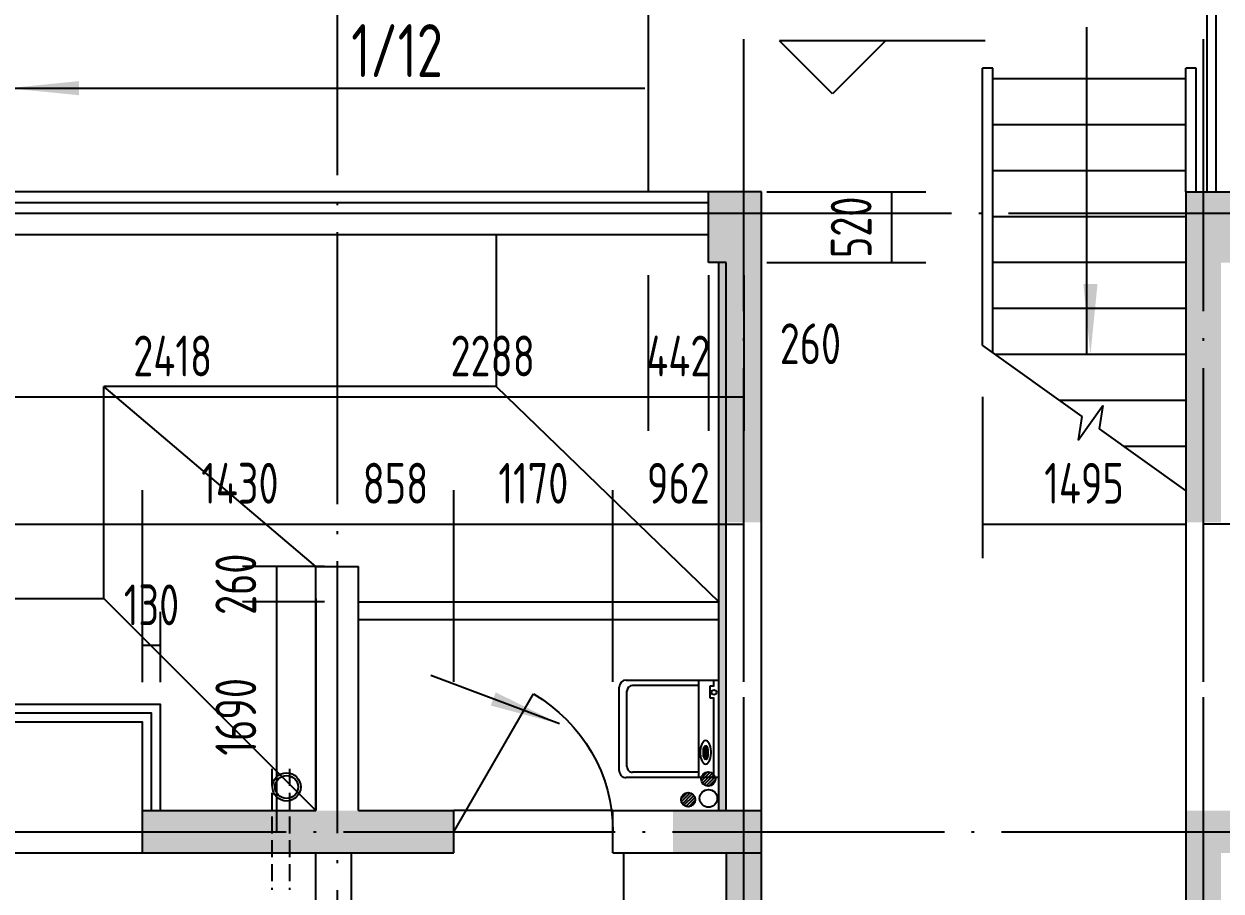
# Model space of a CAD drawing. Extents: x -726032 to 135930, y -151624 to 587044.
# Drawn here: x -661690 to -652887, y 567266 to 573644 of the extents above; entities that cross this region are included whole.
import ezdxf
from ezdxf.enums import TextEntityAlignment as Align

# ---------------------------------------------------------------- set-up
doc = ezdxf.new("R2010")
doc.units = 0
doc.header["$LTSCALE"] = 1000
doc.header["$MEASUREMENT"] = 0
doc.linetypes.add('DASH', pattern=[0.35, 0.25, -0.1])
doc.linetypes.add('DOTE', pattern=[2.42, 2, -0.2, 0.02, -0.2])
doc.layers.get('0').update_dxf_attribs({"linetype": 'CONTINUOUS'})
doc.layers.get('DEFPOINTS').update_dxf_attribs({"color": 1, "linetype": 'CONTINUOUS'})
for name, color, linetype in [('COLUMN', 170, 'CONTINUOUS'), ('DOTE', 8, 'DOTE'), ('GROUND', 45, 'CONTINUOUS'), ('LVTRY', 6, 'CONTINUOUS'), ('PUB_DIM', 245, 'CONTINUOUS'), ('ROOF', 4, 'CONTINUOUS'), ('STAIR', 42, 'CONTINUOUS'), ('TOTHER', 7, 'CONTINUOUS'), ('WALL', 255, 'CONTINUOUS'), ('WINDOW', 155, 'CONTINUOUS'), ('WINDOW_TEXT', 7, 'CONTINUOUS'), ('空调', 245, 'CONTINUOUS'), ('雨水管', 20, 'CONTINUOUS')]:
    doc.layers.add(name, color=color, linetype=linetype)
doc.styles.add('DIM_FONT', font='isocp.shx', dxfattribs={"width": 0.8})
doc.styles.add('SIMPLEX', font='SIMPLEX.SHX')
doc.dimstyles.new('DIMA', dxfattribs={"dimtxt": 300, "dimasz": 1, "dimexe": 250, "dimexo": 300, "dimgap": 150, "dimtad": 1, "dimdec": 0, "dimzin": 0, "dimdsep": 46, "dimtxsty": 'DIM_FONT', "dimcen": 0.09, "dimse1": 1, "dimclrt": 142, "dimadec": 0, "dimazin": 0, "dimtfac": 1, "dimtdec": 0, "dimtix": 1, "dimtmove": 2, "dimatfit": 3, "dimfxl": 1, "dimtolj": 1, "dimtzin": 0, "dimarcsym": 0})
doc.dimstyles.new('DIMB', dxfattribs={"dimtxt": 300, "dimasz": 1, "dimexe": 250, "dimexo": 300, "dimgap": 150, "dimtad": 1, "dimdec": 0, "dimzin": 0, "dimdsep": 46, "dimtxsty": 'DIM_FONT', "dimcen": 0.09, "dimse2": 1, "dimclrt": 142, "dimadec": 0, "dimazin": 0, "dimtfac": 1, "dimtdec": 0, "dimtix": 1, "dimtmove": 2, "dimatfit": 3, "dimfxl": 1, "dimtolj": 1, "dimtzin": 0, "dimarcsym": 0})
doc.dimstyles.new('DIMN', dxfattribs={"dimtxt": 300, "dimasz": 1, "dimexe": 250, "dimexo": 300, "dimgap": 150, "dimtad": 1, "dimdec": 0, "dimzin": 0, "dimdsep": 46, "dimtxsty": 'DIM_FONT', "dimcen": 0.09, "dimclrt": 142, "dimadec": 0, "dimazin": 0, "dimtfac": 1, "dimtdec": 0, "dimtix": 1, "dimtmove": 2, "dimatfit": 3, "dimfxl": 1, "dimtolj": 1, "dimtzin": 0, "dimarcsym": 0})

# ---------------------------------------------------------------- blocks, each defined once
blk = doc.blocks.new('*D1538')
at = {"layer": 'DEFPOINTS', "color": 0, "transparency": 16777216}
for p in [(-660816.9, 569965.5), (-664716.9, 568506), (-660816.9, 568506)]:
    blk.add_point(p, dxfattribs=at)
at = {"layer": 'PUB_DIM', "color": 0, "lineweight": -2, "transparency": 16777216}
for p, q in [((-664716.9, 568806), (-664716.9, 570215.5)), ((-660816.9, 568806), (-660816.9, 570215.5)), ((-664715.9, 569965.5), (-660817.9, 569965.5))]:
    blk.add_line(p, q, dxfattribs=at)
at = {"layer": 'PUB_DIM', "color": 0, "transparency": 16777216}
for points in [[(-664715.9, 569965.7), (-664715.9, 569965.3), (-664716.9, 569965.5)], [(-660817.9, 569965.7), (-660817.9, 569965.3), (-660816.9, 569965.5)]]:
    blk.add_solid(points, dxfattribs=at)
at = {"layer": 'PUB_DIM', "color": 142, "transparency": 16777216, "insert": (-662766.9, 570265.5), "char_height": 300, "attachment_point": 5, "style": 'DIM_FONT'}
blk.add_mtext('\\A1;3900', dxfattribs=at)
blk = doc.blocks.new('*D1570')
at = {"layer": 'DEFPOINTS', "color": 0, "transparency": 16777216}
for p in [(-653146.9, 571247), (-654641.9, 571200.7), (-653146.9, 569965.5)]:
    blk.add_point(p, dxfattribs=at)
at = {"layer": 'PUB_DIM', "color": 0, "lineweight": -2, "transparency": 16777216}
for p, q in [((-654641.9, 570900.7), (-654641.9, 569715.5)), ((-653146.9, 570947), (-653146.9, 569715.5)), ((-654640.9, 569965.5), (-653147.9, 569965.5))]:
    blk.add_line(p, q, dxfattribs=at)
at = {"layer": 'PUB_DIM', "color": 0, "transparency": 16777216}
for points in [[(-654640.9, 569965.7), (-654640.9, 569965.3), (-654641.9, 569965.5)], [(-653147.9, 569965.7), (-653147.9, 569965.3), (-653146.9, 569965.5)]]:
    blk.add_solid(points, dxfattribs=at)
at = {"layer": 'PUB_DIM', "color": 142, "transparency": 16777216, "insert": (-653894.4, 570265.5), "char_height": 300, "attachment_point": 5, "style": 'DIM_FONT'}
blk.add_mtext('\\A1;1495', dxfattribs=at)
blk = doc.blocks.new('*D1574')
at = {"layer": 'DEFPOINTS', "color": 0, "transparency": 16777216}
for p in [(-656526.9, 572408.4), (-655306.7, 572408.4), (-656526.9, 571888.4)]:
    blk.add_point(p, dxfattribs=at)
at = {"layer": 'PUB_DIM', "color": 0, "lineweight": -2, "transparency": 16777216}
for p, q in [((-656226.9, 572408.4), (-655056.7, 572408.4)), ((-655306.7, 572409.4), (-655306.7, 572410.4)), ((-655306.7, 571888.4), (-655306.7, 572408.4)), ((-656226.9, 571888.4), (-655056.7, 571888.4)), ((-655306.7, 571887.4), (-655306.7, 571886.4))]:
    blk.add_line(p, q, dxfattribs=at)
at = {"layer": 'PUB_DIM', "color": 0, "transparency": 16777216}
for points in [[(-655306.9, 572409.4), (-655306.6, 572409.4), (-655306.7, 572408.4)], [(-655306.9, 571887.4), (-655306.6, 571887.4), (-655306.7, 571888.4)]]:
    blk.add_solid(points, dxfattribs=at)
at = {"layer": 'PUB_DIM', "color": 142, "transparency": 16777216, "insert": (-655606.8, 572148.4), "char_height": 300, "attachment_point": 5, "rotation": 90, "style": 'DIM_FONT'}
blk.add_mtext('\\A1;520', dxfattribs=at)
blk = doc.blocks.new('_ARROW')
blk.add_solid([(0, 0), (-1, 0.1), (-1, -0.1)])
blk = doc.blocks.new('*D2761')
at = {"layer": 'DEFPOINTS', "color": 0, "transparency": 16777216}
for p in [(-659386.9, 572096.4), (-657098.9, 572096.4), (-657098.9, 570901.7)]:
    blk.add_point(p, dxfattribs=at)
at = {"layer": 'PUB_DIM', "color": 0, "lineweight": -2, "transparency": 16777216}
for p, q in [((-657098.9, 571796.4), (-657098.9, 570651.7)), ((-659385.9, 570901.7), (-657099.9, 570901.7))]:
    blk.add_line(p, q, dxfattribs=at)
at = {"layer": 'PUB_DIM', "color": 0, "transparency": 16777216}
for points in [[(-659385.9, 570901.8), (-659385.9, 570901.5), (-659386.9, 570901.7)], [(-657099.9, 570901.8), (-657099.9, 570901.5), (-657098.9, 570901.7)]]:
    blk.add_solid(points, dxfattribs=at)
at = {"layer": 'PUB_DIM', "color": 142, "transparency": 16777216, "insert": (-658242.9, 571201.7), "char_height": 300, "attachment_point": 5, "style": 'DIM_FONT'}
blk.add_mtext('\\A1;2288', dxfattribs=at)
blk = doc.blocks.new('*D2763')
at = {"layer": 'DEFPOINTS', "color": 0, "transparency": 16777216}
for p in [(-658528.9, 569965.5), (-659386.9, 568506), (-658528.9, 568506)]:
    blk.add_point(p, dxfattribs=at)
at = {"layer": 'PUB_DIM', "color": 0, "lineweight": -2, "transparency": 16777216}
for p, q in [((-658528.9, 568806), (-658528.9, 570215.5)), ((-659385.9, 569965.5), (-658529.9, 569965.5))]:
    blk.add_line(p, q, dxfattribs=at)
at = {"layer": 'PUB_DIM', "color": 0, "transparency": 16777216}
for points in [[(-659385.9, 569965.7), (-659385.9, 569965.3), (-659386.9, 569965.5)], [(-658529.9, 569965.7), (-658529.9, 569965.3), (-658528.9, 569965.5)]]:
    blk.add_solid(points, dxfattribs=at)
at = {"layer": 'PUB_DIM', "color": 142, "transparency": 16777216, "insert": (-658957.9, 570265.5), "char_height": 300, "attachment_point": 5, "style": 'DIM_FONT'}
blk.add_mtext('\\A1;858', dxfattribs=at)
blk = doc.blocks.new('*D3868')
at = {"layer": 'DEFPOINTS', "color": 0, "transparency": 16777216}
for p in [(-659179.5, 569392.4), (-659831.8, 567702.4), (-659179.5, 567702.4)]:
    blk.add_point(p, dxfattribs=at)
at = {"layer": 'PUB_DIM', "color": 0, "lineweight": -2, "transparency": 16777216}
for p, q in [((-659479.5, 569392.4), (-660081.8, 569392.4)), ((-659831.8, 569391.4), (-659831.8, 567703.4))]:
    blk.add_line(p, q, dxfattribs=at)
at = {"layer": 'PUB_DIM', "color": 0, "transparency": 16777216}
for points in [[(-659832, 569391.4), (-659831.7, 569391.4), (-659831.8, 569392.4)], [(-659832, 567703.4), (-659831.7, 567703.4), (-659831.8, 567702.4)]]:
    blk.add_solid(points, dxfattribs=at)
at = {"layer": 'PUB_DIM', "color": 142, "transparency": 16777216, "insert": (-660131.8, 568547.4), "char_height": 300, "attachment_point": 5, "rotation": 90, "style": 'DIM_FONT'}
blk.add_mtext('\\A1;1690', dxfattribs=at)
blk = doc.blocks.new('_DBLK')
blk.add_line((-0.5, 0), (0, -0.866))
blk.add_arc((-0.5, 0), 1, 300, 0)
at = {"layer": 'WINDOW_TEXT', "style": 'SIMPLEX', "flags": 9}
blk.add_attdef('A', text='', height=1, dxfattribs=at).set_placement((0, 1.5), align=Align.MIDDLE)
blk = doc.blocks.new('*D1576')
at = {"layer": 'DEFPOINTS', "color": 0, "transparency": 16777216}
for p in [(-657358.9, 569965.5), (-658528.9, 568506), (-657358.9, 568506)]:
    blk.add_point(p, dxfattribs=at)
at = {"layer": 'PUB_DIM', "color": 0, "lineweight": -2, "transparency": 16777216}
for p, q in [((-658528.9, 568806), (-658528.9, 570215.5)), ((-657358.9, 568806), (-657358.9, 570215.5)), ((-658527.9, 569965.5), (-657359.9, 569965.5))]:
    blk.add_line(p, q, dxfattribs=at)
at = {"layer": 'PUB_DIM', "color": 0, "transparency": 16777216}
for points in [[(-658527.9, 569965.7), (-658527.9, 569965.3), (-658528.9, 569965.5)], [(-657359.9, 569965.7), (-657359.9, 569965.3), (-657358.9, 569965.5)]]:
    blk.add_solid(points, dxfattribs=at)
at = {"layer": 'PUB_DIM', "color": 142, "transparency": 16777216, "insert": (-657943.9, 570265.5), "char_height": 300, "attachment_point": 5, "style": 'DIM_FONT'}
blk.add_mtext('\\A1;1170', dxfattribs=at)
blk = doc.blocks.new('*D1577')
at = {"layer": 'DEFPOINTS', "color": 0, "transparency": 16777216}
for p in [(-657098.9, 572096.4), (-656656.9, 572096.4), (-656656.9, 570901.7)]:
    blk.add_point(p, dxfattribs=at)
at = {"layer": 'PUB_DIM', "color": 0, "lineweight": -2, "transparency": 16777216}
for p, q in [((-657098.9, 571796.4), (-657098.9, 570651.7)), ((-656656.9, 571796.4), (-656656.9, 570651.7)), ((-657099.9, 570901.7), (-657100.9, 570901.7)), ((-657098.9, 570901.7), (-656656.9, 570901.7)), ((-656655.9, 570901.7), (-656654.9, 570901.7))]:
    blk.add_line(p, q, dxfattribs=at)
at = {"layer": 'PUB_DIM', "color": 0, "transparency": 16777216}
for points in [[(-657099.9, 570901.8), (-657099.9, 570901.5), (-657098.9, 570901.7)], [(-656655.9, 570901.8), (-656655.9, 570901.5), (-656656.9, 570901.7)]]:
    blk.add_solid(points, dxfattribs=at)
at = {"layer": 'PUB_DIM', "color": 142, "transparency": 16777216, "insert": (-656877.9, 571201.7), "char_height": 300, "attachment_point": 5, "style": 'DIM_FONT'}
blk.add_mtext('\\A1;442', dxfattribs=at)
blk = doc.blocks.new('*D1578')
at = {"layer": 'DEFPOINTS', "color": 0, "transparency": 16777216}
for p in [(-656656.9, 572096.4), (-656396.9, 572096.4), (-656396.9, 570901.7)]:
    blk.add_point(p, dxfattribs=at)
at = {"layer": 'PUB_DIM', "color": 0, "lineweight": -2, "transparency": 16777216}
for p, q in [((-656656.9, 571796.4), (-656656.9, 570651.7)), ((-656396.9, 571796.4), (-656396.9, 570651.7)), ((-656657.9, 570901.7), (-656658.9, 570901.7)), ((-656656.9, 570901.7), (-656396.9, 570901.7)), ((-656395.9, 570901.7), (-656394.9, 570901.7))]:
    blk.add_line(p, q, dxfattribs=at)
at = {"layer": 'PUB_DIM', "color": 0, "transparency": 16777216}
for points in [[(-656657.9, 570901.8), (-656657.9, 570901.5), (-656656.9, 570901.7)], [(-656395.9, 570901.8), (-656395.9, 570901.5), (-656396.9, 570901.7)]]:
    blk.add_solid(points, dxfattribs=at)
at = {"layer": 'PUB_DIM', "color": 142, "transparency": 16777216, "insert": (-655906.6, 571291.7), "char_height": 300, "attachment_point": 5, "style": 'DIM_FONT'}
blk.add_mtext('\\A1;260', dxfattribs=at)
blk = doc.blocks.new('M_E20')
for p, q in [((345, 0), (-345, 0)), ((-302.4, -35.8), (-345, -35.8)), ((-302.4, -35), (-302.4, -65.6)), ((-302.4, -65.6), (-219.3, -65.6)), ((-219.3, -65.6), (-219.3, -35)), ((345, -35.8), (-219.3, -35.8)), ((-307.3, -144.3), (-307.3, -611)), ((123, -86.9), (123.1, -98.6)), ((133.5, -96.3), (133.5, -112.9)), ((198.1, -96.3), (133.5, -96.3)), ((133.5, -112.9), (198.1, -112.9)), ((198.1, -112.9), (198.1, -96.3)), ((214.8, -88), (214.8, -98.5)), ((307.3, -144.3), (307.3, -611)), ((267.3, -651), (-267.3, -651))]:
    blk.add_line(p, q)
blk.add_lwpolyline([(83.3, -94.4, 0.185158), (88.2, -107.2, 0.102042), (107.7, -121.5, 0.060862), (132.7, -129.5, 0.047173), (166.5, -132.7, 0.047173), (200.2, -129.5, 0.060862), (225.3, -121.5, 0.102042), (244.7, -107.2, 0.185158), (249.6, -94.4, 0.185158), (244.7, -81.7, 0.102042), (225.3, -67.3, 0.060862), (200.2, -59.3, 0.047173), (166.5, -56.1, 0.047173), (132.7, -59.3, 0.060862), (107.7, -67.3, 0.102042), (88.2, -81.7, 0.185158)], format="xyb", close=True)
for points in [[(214.8, -88, 0.259034), (212.9, -84.6, 0.076276), (201.4, -79.7, 0.036515), (187.8, -77.2, 0.026615), (169, -76.2, 0.026615), (150.1, -77.2, 0.036515), (136.6, -79.7, 0.076276), (125, -84.6, 0.259034), (123.1, -88, 0.078462), (123.3, -89.3, 0.056762)], [(214.8, -98.5, 0.259034), (212.9, -95.1, 0.076276), (201.4, -90.2, 0.036515), (187.8, -87.7, 0.026615), (169, -86.7, 0.026615), (150.1, -87.7, 0.036515), (136.6, -90.2, 0.076276), (125, -95.1, 0.259034), (123.1, -98.5, 0.259034), (125, -102, 0.056762), (133.5, -106, 0.036515)], [(198.1, -107.7, 0.008736), (201.4, -106.9, 0.076276), (212.9, -102, 0.259034), (214.8, -98.5, 0.259034)]]:
    blk.add_lwpolyline(points, format="xyb")
blk.add_circle((-258.7, -35), 17.5)
for centre, start, end in [((-267.3, -611), 180, 270), ((267.3, -611), 270, 0)]:
    blk.add_arc(centre, 40, start, end)
at = {"layer": 'TOTHER', "linetype": 'Continuous'}
for p, q in [((-345, -655.8), (-345, 0)), ((345, 0), (345, -655.8)), ((-345, -144.7), (345, -144.7)), ((295, -705.8), (-295, -705.8))]:
    blk.add_line(p, q, dxfattribs=at)
for centre, start, end in [((-295, -655.8), 180, 270), ((295, -655.8), 270, 0)]:
    blk.add_arc(centre, 50, start, end, dxfattribs=at)
at = {"width": 0.8, "flags": 9}
for tag in ['XSIZE', 'YSIZE']:
    blk.add_attdef(tag, (0, 0), '', height=0.5, dxfattribs=at)
blk = doc.blocks.new('*D1579')
at = {"layer": 'DEFPOINTS', "color": 0, "transparency": 16777216}
for p in [(-656396.9, 569965.5), (-657358.9, 568506), (-656396.9, 568506)]:
    blk.add_point(p, dxfattribs=at)
at = {"layer": 'PUB_DIM', "color": 0, "lineweight": -2, "transparency": 16777216}
for p, q in [((-657358.9, 568806), (-657358.9, 570215.5)), ((-656396.9, 568806), (-656396.9, 570215.5)), ((-657357.9, 569965.5), (-656397.9, 569965.5))]:
    blk.add_line(p, q, dxfattribs=at)
at = {"layer": 'PUB_DIM', "color": 0, "transparency": 16777216}
for points in [[(-657357.9, 569965.7), (-657357.9, 569965.3), (-657358.9, 569965.5)], [(-656397.9, 569965.7), (-656397.9, 569965.3), (-656396.9, 569965.5)]]:
    blk.add_solid(points, dxfattribs=at)
at = {"layer": 'PUB_DIM', "color": 142, "transparency": 16777216, "insert": (-656877.9, 570265.6), "char_height": 300, "attachment_point": 5, "style": 'DIM_FONT'}
blk.add_mtext('\\A1;962', dxfattribs=at)
blk = doc.blocks.new('*D1580')
at = {"layer": 'DEFPOINTS', "color": 0, "transparency": 16777216}
for p in [(-660816.9, 569071), (-660816.9, 568501.5), (-660686.9, 568501.5)]:
    blk.add_point(p, dxfattribs=at)
at = {"layer": 'PUB_DIM', "color": 0, "lineweight": -2, "transparency": 16777216}
for p, q in [((-660816.9, 568801.5), (-660816.9, 569321)), ((-660686.9, 568801.5), (-660686.9, 569321)), ((-660817.9, 569071), (-660818.9, 569071)), ((-660686.9, 569071), (-660816.9, 569071)), ((-660685.9, 569071), (-660684.9, 569071))]:
    blk.add_line(p, q, dxfattribs=at)
at = {"layer": 'PUB_DIM', "color": 0, "transparency": 16777216}
for points in [[(-660817.9, 569071.1), (-660817.9, 569070.8), (-660816.9, 569071)], [(-660685.9, 569071.1), (-660685.9, 569070.8), (-660686.9, 569071)]]:
    blk.add_solid(points, dxfattribs=at)
at = {"layer": 'PUB_DIM', "color": 142, "transparency": 16777216, "insert": (-660751.9, 569371), "char_height": 300, "attachment_point": 5, "style": 'DIM_FONT'}
blk.add_mtext('\\A1;130', dxfattribs=at)
blk = doc.blocks.new('*D3869')
at = {"layer": 'DEFPOINTS', "color": 0, "transparency": 16777216}
for p in [(-661804.9, 572096.4), (-659386.9, 572096.4), (-659386.9, 570901.7)]:
    blk.add_point(p, dxfattribs=at)
at = {"layer": 'PUB_DIM', "color": 0, "lineweight": -2, "transparency": 16777216}
for p, q in [((-661804.9, 571796.4), (-661804.9, 570651.7)), ((-661803.9, 570901.7), (-659387.9, 570901.7))]:
    blk.add_line(p, q, dxfattribs=at)
at = {"layer": 'PUB_DIM', "color": 0, "transparency": 16777216}
for points in [[(-661803.9, 570901.8), (-661803.9, 570901.5), (-661804.9, 570901.7)], [(-659387.9, 570901.8), (-659387.9, 570901.5), (-659386.9, 570901.7)]]:
    blk.add_solid(points, dxfattribs=at)
at = {"layer": 'PUB_DIM', "color": 142, "transparency": 16777216, "insert": (-660595.9, 571201.7), "char_height": 300, "attachment_point": 5, "style": 'DIM_FONT'}
blk.add_mtext('\\A1;2418', dxfattribs=at)
blk = doc.blocks.new('*D1581')
at = {"layer": 'DEFPOINTS', "color": 0, "transparency": 16777216}
for p in [(-659179.5, 569652.4), (-659831.8, 569392.4), (-659179.5, 569392.4)]:
    blk.add_point(p, dxfattribs=at)
at = {"layer": 'PUB_DIM', "color": 0, "lineweight": -2, "transparency": 16777216}
for p, q in [((-659479.5, 569652.4), (-660081.8, 569652.4)), ((-659831.8, 569653.4), (-659831.8, 569654.4)), ((-659831.8, 569652.4), (-659831.8, 569392.4)), ((-659479.5, 569392.4), (-660081.8, 569392.4)), ((-659831.8, 569391.4), (-659831.8, 569390.4))]:
    blk.add_line(p, q, dxfattribs=at)
at = {"layer": 'PUB_DIM', "color": 0, "transparency": 16777216}
for points in [[(-659832, 569653.4), (-659831.7, 569653.4), (-659831.8, 569652.4)], [(-659832, 569391.4), (-659831.7, 569391.4), (-659831.8, 569392.4)]]:
    blk.add_solid(points, dxfattribs=at)
at = {"layer": 'PUB_DIM', "color": 142, "transparency": 16777216, "insert": (-660131.9, 569522.4), "char_height": 300, "attachment_point": 5, "rotation": 90, "style": 'DIM_FONT'}
blk.add_mtext('\\A1;260', dxfattribs=at)
blk = doc.blocks.new('*D3870')
at = {"layer": 'DEFPOINTS', "color": 0, "transparency": 16777216}
for p in [(-659386.9, 569965.5), (-660816.9, 568506), (-659386.9, 568506)]:
    blk.add_point(p, dxfattribs=at)
at = {"layer": 'PUB_DIM', "color": 0, "lineweight": -2, "transparency": 16777216}
for p, q in [((-660816.9, 568806), (-660816.9, 570215.5)), ((-660815.9, 569965.5), (-659387.9, 569965.5))]:
    blk.add_line(p, q, dxfattribs=at)
at = {"layer": 'PUB_DIM', "color": 0, "transparency": 16777216}
for points in [[(-660815.9, 569965.7), (-660815.9, 569965.3), (-660816.9, 569965.5)], [(-659387.9, 569965.7), (-659387.9, 569965.3), (-659386.9, 569965.5)]]:
    blk.add_solid(points, dxfattribs=at)
at = {"layer": 'PUB_DIM', "color": 142, "transparency": 16777216, "insert": (-660101.9, 570265.5), "char_height": 300, "attachment_point": 5, "style": 'DIM_FONT'}
blk.add_mtext('\\A1;1430', dxfattribs=at)
blk = doc.blocks.new('*D1582')
at = {"layer": 'DEFPOINTS', "color": 0, "transparency": 16777216}
for p in [(-653016.9, 569965.5), (-653016.9, 568506), (-652054.9, 568506)]:
    blk.add_point(p, dxfattribs=at)
at = {"layer": 'PUB_DIM', "color": 0, "lineweight": -2, "transparency": 16777216}
for p, q in [((-653016.9, 568806), (-653016.9, 570215.5)), ((-652054.9, 568806), (-652054.9, 570215.5)), ((-652055.9, 569965.5), (-653015.9, 569965.5))]:
    blk.add_line(p, q, dxfattribs=at)
at = {"layer": 'PUB_DIM', "color": 0, "transparency": 16777216}
for points in [[(-653015.9, 569965.7), (-653015.9, 569965.3), (-653016.9, 569965.5)], [(-652055.9, 569965.7), (-652055.9, 569965.3), (-652054.9, 569965.5)]]:
    blk.add_solid(points, dxfattribs=at)
at = {"layer": 'PUB_DIM', "color": 142, "transparency": 16777216, "insert": (-652535.9, 570265.6), "char_height": 300, "attachment_point": 5, "style": 'DIM_FONT'}
blk.add_mtext('\\A1;962', dxfattribs=at)

msp = doc.modelspace()

# ---------------------------------------------------------------- hatches: boundary and pattern name
at = {"layer": 'ROOF'}
h = msp.add_hatch(dxfattribs=at)
h.set_pattern_fill('DOTS', color=256, scale=390, style=0)
h.set_pattern_definition([(0, (-669876.966, 158884.247), (12.1875, 24.375), [0, -24.375])])
h.paths.add_polyline_path([(-656578.9, 567858.4), (-656526.9, 567858.4), (-656526.9, 571888.4), (-656578.9, 571888.4)])
at = {"layer": '雨水管'}
h = msp.add_hatch(dxfattribs=at)
h.set_pattern_fill('ANSI31', color=256, scale=130, style=0)
h.set_pattern_definition([(45, (-1177413.079, 910121.703), (-11.4904852, 11.4904852), [])])
h.paths.add_polyline_path([(-656709.3, 568089.9, 1), (-656605.3, 568089.9, 1)])
h = msp.add_hatch(dxfattribs=at)
h.set_pattern_fill('ANSI31', color=256, scale=130, style=0)
h.set_pattern_definition([(45, (-1177561.392, 909969.746), (-11.4904852, 11.4904852), [])])
h.paths.add_polyline_path([(-656857.6, 567938, 1), (-656753.6, 567938, 1)])

# ---------------------------------------------------------------- linework, layer by layer
at = {"layer": 'COLUMN'}
for points in [[(-656656.9, 572408.4), (-656656.9, 571888.4), (-656266.9, 572408.4), (-656526.9, 571888.4)], [(-656526.9, 571888.4), (-656526.9, 569977.4), (-656266.9, 572408.4), (-656266.9, 569977.4)], [(-652886.9, 569977.4), (-653146.9, 569977.4), (-652886.9, 571888.4), (-653146.9, 572408.4)], [(-652756.9, 572408.4), (-652756.9, 571888.4), (-653146.9, 572408.4), (-652886.9, 571888.4)], [(-660816.9, 567858.4), (-660816.9, 567546.4), (-658528.9, 567858.4), (-658528.9, 567546.4)], [(-656916.9, 567858.4), (-656916.9, 567546.4), (-656266.9, 567858.4), (-656526.9, 567546.4)], [(-656526.9, 567546.4), (-656526.9, 566142.4), (-656266.9, 567858.4), (-656266.9, 566142.4)], [(-653146.9, 567858.4), (-653146.9, 566142.4), (-652886.9, 567546.4), (-652886.9, 566142.4)], [(-652496.9, 567858.4), (-652496.9, 567546.4), (-653146.9, 567858.4), (-652886.9, 567546.4)]]:
    msp.add_solid(points, dxfattribs=at)
at = {"layer": 'DOTE'}
for p, q in [((-659386.9, 576952), (-659386.9, 546480.4)), ((-656396.9, 561852.4), (-656396.9, 576952)), ((-653016.9, 561852.4), (-653016.9, 576952)), ((-712529.2, 572252.4), (-642897.4, 572252.4)), ((-712581.2, 567702.4), (-642897.4, 567702.4))]:
    msp.add_line(p, q, dxfattribs=at)
at = {"layer": 'GROUND'}
for p, q in [((-658216.9, 572096.4), (-658216.9, 570978.4)), ((-659542.9, 569652.4), (-661102.9, 570978.4)), ((-658216.9, 570978.4), (-661102.9, 570978.4)), ((-661102.9, 569418.4), (-661102.9, 570978.4)), ((-658216.9, 570978.4), (-656578.9, 569392.4)), ((-671437.9, 569418.4), (-661102.9, 569418.4)), ((-661102.9, 569418.4), (-659542.9, 567858.4)), ((-659542.9, 569418.4), (-659542.9, 567858.4)), ((-657358.9, 567858.4), (-658528.9, 567858.4))]:
    msp.add_line(p, q, dxfattribs=at)
at = {"layer": 'LVTRY'}
msp.add_line((-657280.9, 567546.4), (-657280.9, 564322.4), dxfattribs=at)
at = {"layer": 'PUB_DIM'}
for p, q in [((-654621.6, 573520.2), (-656134.2, 573520.2)), ((-655744.2, 573130.2), (-656134.2, 573520.2)), ((-655354.2, 573520.2), (-655744.2, 573130.2))]:
    msp.add_line(p, q, dxfattribs=at)
for points in [[(-653873.4, 571212.4), (-653873.4, 573621.4)], [(-661804.9, 573171.8), (-657124.9, 573171.8)]]:
    msp.add_lwpolyline(points, dxfattribs=at)
at = {"layer": 'ROOF'}
for p, q in [((-656578.9, 567858.4), (-656578.9, 571888.4)), ((-659230.9, 569392.4), (-656578.9, 569392.4)), ((-659230.9, 569262.4), (-656578.9, 569262.4))]:
    msp.add_line(p, q, dxfattribs=at)
at = {"layer": 'STAIR'}
for p, q in [((-652990.9, 576061.4), (-652990.9, 572408.4)), ((-652925.9, 576061.4), (-652925.9, 572408.4)), ((-657098.9, 573968.4), (-657098.9, 572408.4)), ((-654641.9, 571279.8), (-654641.9, 573318.4)), ((-654563.9, 573318.4), (-654641.9, 573318.4)), ((-654563.9, 571223.9), (-654563.9, 573318.4)), ((-653146.9, 572408.4), (-653146.9, 573318.4)), ((-653068.9, 573318.4), (-653146.9, 573318.4)), ((-653068.9, 572408.4), (-653068.9, 573318.4)), ((-653146.9, 573240.4), (-654563.9, 573240.4)), ((-653146.9, 572902.4), (-654563.9, 572902.4)), ((-653146.9, 572564.4), (-654563.9, 572564.4)), ((-656656.9, 572408.4), (-663754.9, 572408.4)), ((-663832.9, 572330.4), (-656656.9, 572330.4)), ((-663910.9, 572252.4), (-656656.9, 572252.4)), ((-653146.9, 572226.4), (-654563.9, 572226.4)), ((-653146.9, 571888.4), (-654563.9, 571888.4)), ((-653146.9, 571550.4), (-654563.9, 571550.4)), ((-654641.9, 571279.8), (-653910.8, 570756)), ((-653146.9, 571212.4), (-654547.8, 571212.4)), ((-653146.9, 570874.4), (-654076.1, 570874.4)), ((-653938.2, 570583.7), (-653756.5, 570837.4)), ((-653756.5, 570837.4), (-653783.9, 570665.1)), ((-653910.8, 570756), (-653938.2, 570583.7)), ((-653783.9, 570665.1), (-653146.9, 570208.7)), ((-653146.9, 570536.4), (-653604.3, 570536.4))]:
    msp.add_line(p, q, dxfattribs=at)
msp.add_lwpolyline([(-663754.9, 576152.4), (-659113.9, 576152.4, 0.414214), (-659048.9, 576217.4), (-659048.9, 576399.4, 0.414214), (-659113.9, 576464.4), (-664066.9, 576464.4), (-664066.9, 572096.4), (-656656.9, 572096.4)], format="xyb", dxfattribs=at)
at = {"layer": 'WALL'}
for p, q in [((-656266.9, 572408.4), (-656656.9, 572408.4)), ((-656656.9, 571888.4), (-656656.9, 572408.4)), ((-656266.9, 565752.4), (-656266.9, 572408.4)), ((-653146.9, 572408.4), (-653146.9, 565752.4)), ((-653146.9, 572408.4), (-652782.9, 572408.4)), ((-656526.9, 571888.4), (-656656.9, 571888.4)), ((-656526.9, 567858.4), (-656526.9, 571888.4)), ((-659542.9, 569652.4), (-659230.9, 569652.4)), ((-659542.9, 567858.4), (-659542.9, 569652.4)), ((-659230.9, 567858.4), (-659230.9, 569652.4)), ((-660816.9, 567546.4), (-660816.9, 567858.4)), ((-660816.9, 567858.4), (-659542.9, 567858.4)), ((-659230.9, 567858.4), (-658528.9, 567858.4)), ((-658528.9, 567546.4), (-658528.9, 567858.4)), ((-657358.9, 567546.4), (-657358.9, 567858.4)), ((-657358.9, 567858.4), (-656266.9, 567858.4)), ((-660816.9, 567546.4), (-658528.9, 567546.4)), ((-659542.9, 564062.4), (-659542.9, 567546.4)), ((-659282.9, 567546.4), (-659282.9, 564322.4)), ((-657358.9, 567546.4), (-656266.9, 567546.4)), ((-656526.9, 567546.4), (-656526.9, 564322.4))]:
    msp.add_line(p, q, dxfattribs=at)
at = {"layer": 'WINDOW'}
msp.add_line((-664716.9, 567546.4), (-660816.9, 567546.4), dxfattribs=at)
for points in [[(-660686.9, 567858.4), (-660686.9, 568638.4), (-664846.9, 568638.4), (-664846.9, 567858.4)], [(-660751.9, 567858.4), (-660751.9, 568573.4), (-664781.9, 568573.4), (-664781.9, 567858.4)], [(-660816.9, 567858.4), (-660816.9, 568508.4), (-664716.9, 568508.4), (-664716.9, 567858.4)]]:
    msp.add_lwpolyline(points, dxfattribs=at)
at = {"layer": '空调', "linetype": 'DASH', "ltscale": 0.5}
for p, q in [((-659867.9, 568164.2), (-659867.9, 567274.8)), ((-659737.9, 568164.2), (-659737.9, 567274.8))]:
    msp.add_line(p, q, dxfattribs=at)
at = {"layer": '雨水管'}
msp.add_lwpolyline([(-657752, 568496), (-658697.5, 568851.2)], dxfattribs=at)
for centre, radius in [((-659758.6, 568031.8), 104), ((-659758.6, 568031.8), 84.5), ((-656657.3, 568089.9), 52), ((-656805.6, 567938), 52), ((-656656.2, 567947.7), 65)]:
    msp.add_circle(centre, radius, dxfattribs=at)

# ---------------------------------------------------------------- block references
at = {"layer": 'LVTRY', "xscale": 1.039999999993597, "yscale": 1.039999999993597, "zscale": 1.039999999993597, "rotation": 270}
msp.add_blockref('M_E20', (-656578.9, 568459), dxfattribs=at)
at = {"layer": 'PUB_DIM', "xscale": 520, "yscale": 520, "zscale": 520}
for p, rotation in [((-661804.9, 573171.8), 180), ((-653847.4, 571212.4), 270)]:
    msp.add_blockref('_ARROW', p, dxfattribs=dict(at, rotation=rotation))
at = {"layer": 'WINDOW', "xscale": -1170, "yscale": 1170, "zscale": 1170, "rotation": 180}
msp.add_blockref('_DBLK', (-657943.9, 567702.4), dxfattribs=at)
at = {"layer": '雨水管', "xscale": 519.9999999999982, "yscale": 519.9999999999982, "zscale": 519.9999999999982, "rotation": 339.4141290930005}
msp.add_blockref('_ARROW', (-657752, 568496), dxfattribs=at)

# ---------------------------------------------------------------- texts
at = {"layer": 'PUB_DIM', "style": 'DIM_FONT', "width": 0.8}
msp.add_text('1/12', height=390, dxfattribs=at).set_placement((-658946.1, 573448.1), align=Align.MIDDLE)

# ---------------------------------------------------------------- dimensions: what is measured, and where the dimension line sits
at = {"layer": 'PUB_DIM'}
for base, p1, p2, dimstyle, picture, middle in [((-655306.7, 572408.4), (-656526.9, 571888.4), (-656526.9, 572408.4), 'DIMN', '*D1574', (-655606.8, 572148.4)), ((-659831.8, 569392.4), (-659179.5, 569652.4), (-659179.5, 569392.4), 'DIMN', '*D1581', (-660131.9, 569522.4)), ((-659831.8, 567702.4), (-659179.5, 569392.4), (-659179.5, 567702.4), 'DIMB', '*D3868', (-660131.8, 568547.4))]:
    dim = msp.add_linear_dim(base=base, p1=p1, p2=p2, angle=90, dimstyle=dimstyle, dxfattribs=at)
    dim.commit()
    dim.dimension.update_dxf_attribs({"geometry": picture, "text_midpoint": middle})
for base, p1, p2, dimstyle, picture, middle in [((-659386.9, 570901.7), (-661804.9, 572096.4), (-659386.9, 572096.4), 'DIMB', '*D3869', (-660595.9, 571201.7)), ((-657098.9, 570901.7), (-659386.9, 572096.4), (-657098.9, 572096.4), 'DIMA', '*D2761', (-658242.9, 571201.7)), ((-656656.9, 570901.7), (-657098.9, 572096.4), (-656656.9, 572096.4), 'DIMN', '*D1577', (-656877.9, 571201.7)), ((-653146.9, 569965.5), (-654641.9, 571200.7), (-653146.9, 571247), 'DIMN', '*D1570', (-653894.4, 570265.5)), ((-660816.9, 569965.5), (-664716.9, 568506), (-660816.9, 568506), 'DIMN', '*D1538', (-662766.9, 570265.5)), ((-659386.9, 569965.5), (-660816.9, 568506), (-659386.9, 568506), 'DIMB', '*D3870', (-660101.9, 570265.5)), ((-658528.9, 569965.5), (-659386.9, 568506), (-658528.9, 568506), 'DIMA', '*D2763', (-658957.9, 570265.5)), ((-657358.9, 569965.5), (-658528.9, 568506), (-657358.9, 568506), 'DIMN', '*D1576', (-657943.9, 570265.5)), ((-656396.9, 569965.5), (-657358.9, 568506), (-656396.9, 568506), 'DIMN', '*D1579', (-656877.9, 570265.6)), ((-653016.9, 569965.5), (-652054.9, 568506), (-653016.9, 568506), 'DIMN', '*D1582', (-652535.9, 570265.6)), ((-660816.9, 569071), (-660686.9, 568501.5), (-660816.9, 568501.5), 'DIMN', '*D1580', (-660751.9, 569371))]:
    dim = msp.add_linear_dim(base=base, p1=p1, p2=p2, dimstyle=dimstyle, dxfattribs=at)
    dim.commit()
    dim.dimension.update_dxf_attribs({"geometry": picture, "text_midpoint": middle})
dim = msp.add_linear_dim(base=(-656396.9, 570901.7), p1=(-656656.9, 572096.4), p2=(-656396.9, 572096.4), dimstyle='DIMN', dxfattribs=at)
dim.commit()
dim.dimension.update_dxf_attribs({"geometry": '*D1578', "text_midpoint": (-655906.6, 571291.7), "dimtype": 160})

doc.saveas('drawing.dxf')
